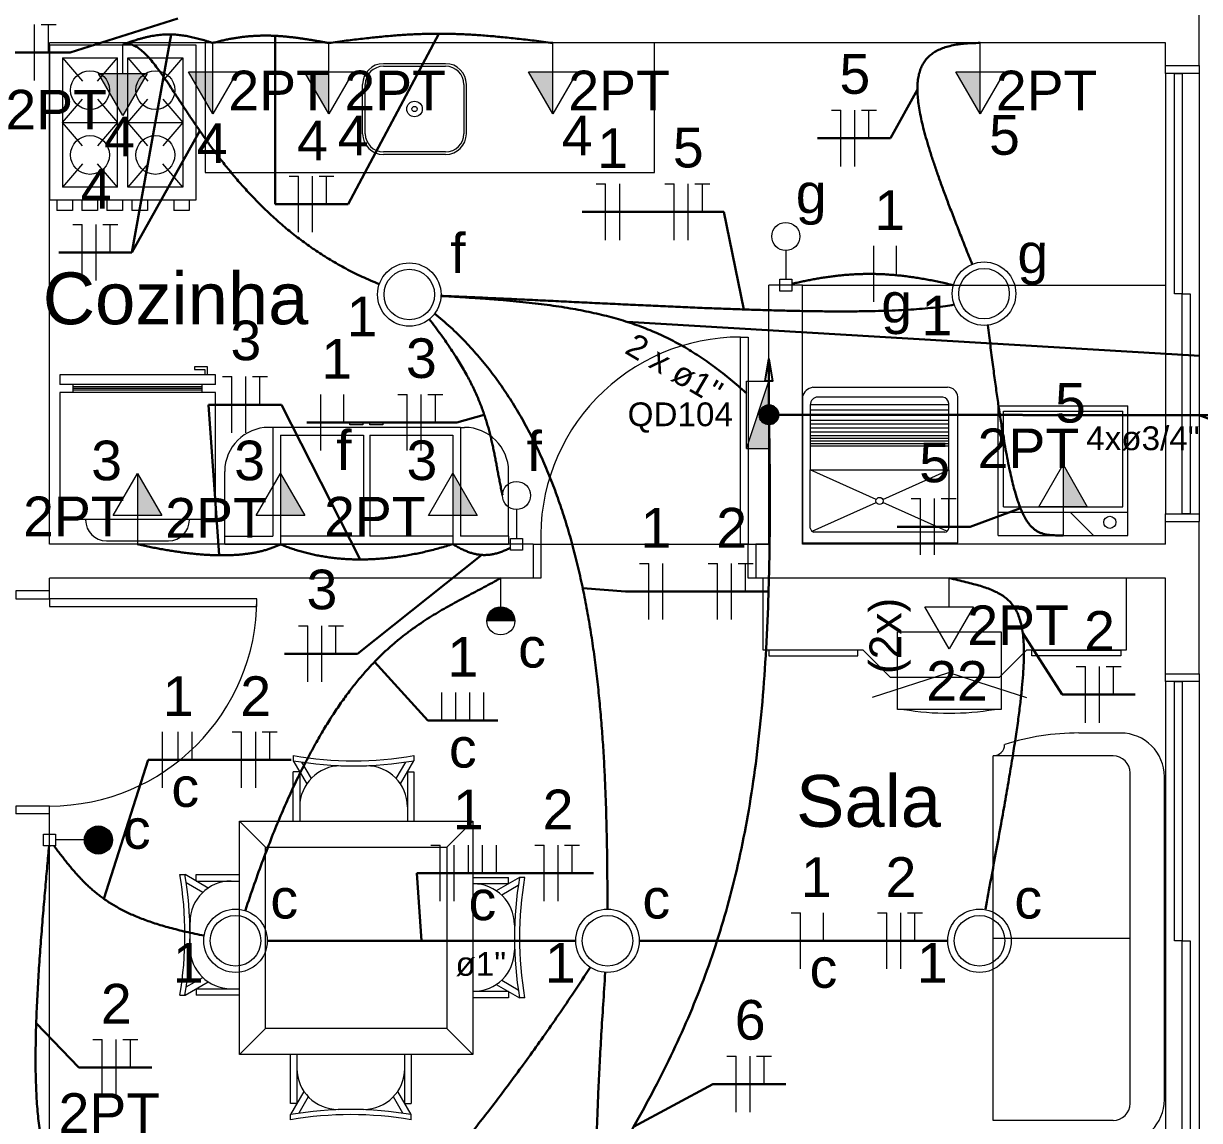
# Model space of a CAD drawing. Header units: inches. Extents: x -3 to 923, y -103 to 154.
# Drawn here: x 35.16 to 40.4, y 41.75 to 46.63 of the extents above; entities that cross this region are included whole.
import ezdxf

# ---------------------------------------------------------------- set-up
doc = ezdxf.new("R2010")
doc.units = ezdxf.units.IN
doc.header["$LTSCALE"] = 10
doc.header["$MEASUREMENT"] = 0
doc.linetypes.add('Dashed', pattern=[0.75, 0.5, -0.25])
for name, color, linetype, lineweight in [('BASE', 8, 'Continuous', 5), ('EL-Condutos', 4, 'Continuous', 30), ('EL-Fios', 9, 'Continuous', 20), ('EL-Pontos', 9, 'Continuous', 20), ('EL-Textos condutos', 7, 'Continuous', 20), ('EL-Textos fios', 2, 'Continuous', 30), ('EL-Textos pontos', 2, 'Continuous', 30), ('MOVEIS', 9, 'Continuous', 20), ('P-SIMBOL', 5, 'Continuous', 20), ('TEXTO', 2, 'Continuous', 20)]:
    doc.layers.add(name, color=color, linetype=linetype, lineweight=lineweight)
doc.styles.add('Arial', font='arial.ttf')
doc.dimstyles.get("Standard").update_dxf_attribs({"dimtxt": 0.18, "dimasz": 0.18, "dimexe": 0.18, "dimexo": 0.0625, "dimgap": 0.09, "dimtad": 0, "dimtih": 1, "dimtoh": 1, "dimdec": 4, "dimzin": 0, "dimdsep": 46, "dimtxsty": 'Standard', "dimcen": 0.09, "dimadec": 0, "dimazin": 0, "dimtfac": 1, "dimtdec": 4, "dimtofl": 0, "dimtmove": 0, "dimatfit": 3, "dimfxl": 0, "dimtolj": 1, "dimtzin": 0, "dimarcsym": 0})

msp = doc.modelspace()

# ---------------------------------------------------------------- hatches: boundary and pattern name
at = {"layer": 'P-SIMBOL', "linetype": 'Continuous'}
for points in [[(35.4968, 46.4098), (35.605, 46.2223), (35.7133, 46.4098)], [(36.0059, 46.4178), (36.0059, 46.2303), (35.8976, 46.4178)], [(36.5223, 46.4178), (36.5223, 46.2303), (36.414, 46.4178)], [(37.519, 46.4178), (37.519, 46.2303), (37.4107, 46.4178)], [(39.4217, 46.4178), (39.4217, 46.2303), (39.3134, 46.4178)], [(38.3814, 44.7396), (38.4813, 44.7396), (38.4813, 45.0405)], [(39.7903, 44.4808), (39.7903, 44.6683), (39.8985, 44.4808)], [(35.6708, 44.4413), (35.6708, 44.6288), (35.779, 44.4413)], [(36.3073, 44.4413), (36.3073, 44.6288), (36.4155, 44.4413)], [(37.0743, 44.4423), (37.0743, 44.6298), (37.1825, 44.4423)], [(37.2252, 43.9723), (37.2877, 43.9723), (37.2877, 44.0348), (37.278, 44.0343), (37.2611, 44.0288), (37.2506, 44.0228), (37.2426, 44.0158), (37.2346, 44.0053), (37.2284, 43.9923), (37.2256, 43.9793), (37.2257, 43.9723)], [(37.3502, 43.9723), (37.2877, 43.9723), (37.2877, 44.0348), (37.2974, 44.0343), (37.3143, 44.0288), (37.3248, 44.0228), (37.3328, 44.0158), (37.3408, 44.0053), (37.347, 43.9923), (37.3498, 43.9793), (37.3497, 43.9723)], [(35.4968, 43.0592), (35.4968, 42.9967), (35.4343, 42.9967), (35.4348, 43.0064), (35.4403, 43.0234), (35.4463, 43.0339), (35.4533, 43.0419), (35.4638, 43.0499), (35.4768, 43.056), (35.4898, 43.0589), (35.4968, 43.0587)], [(35.4968, 43.0592), (35.4968, 42.9967), (35.5593, 42.9967), (35.5588, 43.0064), (35.5533, 43.0234), (35.5473, 43.0339), (35.5403, 43.0419), (35.5298, 43.0499), (35.5168, 43.056), (35.5038, 43.0589), (35.4968, 43.0587)], [(35.4968, 42.9342), (35.4968, 42.9967), (35.4343, 42.9967), (35.4348, 42.9871), (35.4403, 42.9701), (35.4463, 42.9596), (35.4533, 42.9516), (35.4638, 42.9436), (35.4768, 42.9375), (35.4898, 42.9346), (35.4968, 42.9348)], [(35.4968, 42.9342), (35.4968, 42.9967), (35.5593, 42.9967), (35.5588, 42.9871), (35.5533, 42.9701), (35.5473, 42.9596), (35.5403, 42.9516), (35.5298, 42.9436), (35.5168, 42.9375), (35.5038, 42.9346), (35.4968, 42.9348)]]:
    msp.add_hatch(color=256, dxfattribs=at).paths.add_polyline_path(points)

# ---------------------------------------------------------------- linework, layer by layer
at = {"layer": 'BASE'}
for p, q in [((40.3963, 46.4448), (40.3963, 46.7968)), ((35.2793, 44.3133), (35.2793, 46.5458)), ((40.2463, 46.5458), (35.2793, 46.5458)), ((40.2463, 46.4448), (40.2463, 46.5458)), ((40.2463, 46.4448), (40.3963, 46.4448)), ((38.4813, 44.3133), (38.4813, 45.4668)), ((38.6313, 45.4668), (38.4813, 45.4668)), ((38.6313, 44.3133), (38.6313, 45.4668)), ((38.6313, 45.4668), (40.2463, 45.4668)), ((40.2463, 44.3133), (40.2463, 44.4143)), ((40.2463, 44.4143), (40.3963, 44.4143)), ((40.3963, 43.7363), (40.3963, 44.4143)), ((37.4313, 44.3133), (35.2793, 44.3133)), ((37.4313, 44.3133), (37.4313, 44.1633)), ((37.4658, 44.3133), (38.4813, 44.3133)), ((38.4813, 44.3133), (38.4233, 44.3133)), ((38.4233, 44.3133), (38.4233, 44.1633)), ((40.2463, 44.3133), (38.6313, 44.3133)), ((35.2793, 44.1058), (35.2793, 44.1633)), ((37.4313, 44.1633), (35.2793, 44.1633)), ((40.2463, 44.1633), (38.4233, 44.1633)), ((40.2463, 43.7363), (40.2463, 44.1633)), ((35.2793, 44.1058), (35.1293, 44.1058)), ((40.2463, 43.7363), (40.3963, 43.7363)), ((35.2793, 43.1133), (35.1293, 43.1133)), ((35.2793, 39.9748), (35.2793, 43.1133))]:
    msp.add_line(p, q, dxfattribs=at)
at = {"layer": 'BASE', "linetype": 'Continuous'}
for p, q in [((40.2463, 46.4103), (40.2463, 44.4488)), ((40.3963, 46.4103), (40.3963, 44.4488)), ((37.4313, 44.3133), (37.4658, 44.3133)), ((40.2463, 43.7018), (40.2463, 41.3943)), ((40.3963, 43.7018), (40.3963, 41.3943))]:
    msp.add_line(p, q, dxfattribs=at)
for points in [[(40.3963, 46.4448), (40.3963, 46.4103), (40.2463, 46.4103), (40.2463, 46.4448)], [(40.2463, 44.4143), (40.2463, 44.4488), (40.3963, 44.4488), (40.3963, 44.4143)], [(37.4313, 44.3133), (37.4658, 44.3133), (37.4658, 44.1633), (37.4313, 44.1633)], [(38.4233, 44.1633), (38.3888, 44.1633), (38.3888, 44.3133), (38.4233, 44.3133)], [(35.1293, 44.1058), (35.1293, 44.0708), (35.2793, 44.0708), (35.2793, 44.1058)], [(40.3963, 43.7363), (40.3963, 43.7018), (40.2463, 43.7018), (40.2463, 43.7363)], [(35.2793, 43.1133), (35.2793, 43.1478), (35.1293, 43.1478), (35.1293, 43.1133)]]:
    msp.add_lwpolyline(points, dxfattribs=at)
for points in [[(40.3213, 46.4103), (40.3213, 45.4293), (40.2868, 45.4293), (40.2868, 46.4103), (40.3213, 46.4103), (40.3213, 46.4103)], [(40.3563, 45.4293), (40.3563, 44.4488), (40.3213, 44.4488), (40.3213, 45.4293), (40.3563, 45.4293), (40.3563, 45.4293)], [(38.3888, 44.3133), (38.3543, 44.3133), (38.3543, 45.2363), (38.3888, 45.2363), (38.3888, 44.3133), (38.3888, 44.3133)], [(35.2793, 44.0708), (35.2793, 44.0363), (36.2023, 44.0363), (36.2023, 44.0708), (35.2793, 44.0708), (35.2793, 44.0708)], [(40.3213, 43.7018), (40.3213, 42.5478), (40.2868, 42.5478), (40.2868, 43.7018), (40.3213, 43.7018), (40.3213, 43.7018)], [(40.3563, 42.5478), (40.3563, 41.3943), (40.3213, 41.3943), (40.3213, 42.5478), (40.3563, 42.5478), (40.3563, 42.5478)]]:
    msp.add_lwpolyline(points, close=True, dxfattribs=at)
for centre, radius, start, end in [((38.3543, 44.3473), 0.889, 90, 182.192), ((35.2793, 44.0708), 0.923, 270, 0)]:
    msp.add_arc(centre, radius, start, end, dxfattribs=at)
at = {"layer": 'EL-Condutos'}
msp.add_line((38.4813, 44.89), (38.4813, 45.14), dxfattribs=at)
at = {"layer": 'EL-Condutos', "const_width": 0.0417}
msp.add_lwpolyline([(38.5021, 44.89, 1), (38.4604, 44.89, 1)], format="xyb", close=True, dxfattribs=at)
at = {"layer": 'EL-Condutos'}
msp.add_circle((38.4813, 44.89), 0.0417, dxfattribs=at)
at = {"layer": 'EL-Condutos', "linetype": 'Continuous'}
for points in [[(36.5223, 46.5458), (36.562, 46.5511), (36.6002, 46.5561), (36.6371, 46.5607), (36.6726, 46.5649), (36.7071, 46.5687), (36.7404, 46.5722), (36.7729, 46.5754), (36.8045, 46.5781), (36.8354, 46.5805), (36.8657, 46.5825), (36.8955, 46.5842), (36.925, 46.5854), (36.9542, 46.5864), (36.9832, 46.5869), (37.0122, 46.5871), (37.0413, 46.5869), (37.0705, 46.5864), (37.1001, 46.5854), (37.1301, 46.5842), (37.1606, 46.5825), (37.1917, 46.5805), (37.2236, 46.5781), (37.2563, 46.5754), (37.29, 46.5722), (37.3248, 46.5687), (37.3608, 46.5649), (37.3981, 46.5607), (37.4368, 46.5561), (37.4771, 46.5511), (37.519, 46.5458)], [(35.605, 46.5378), (35.6221, 46.5444), (35.6387, 46.5505), (35.6549, 46.556), (35.6705, 46.561), (35.6858, 46.5654), (35.7007, 46.5693), (35.7151, 46.5728), (35.7293, 46.5757), (35.7431, 46.5781), (35.7567, 46.5801), (35.7699, 46.5817), (35.783, 46.5828), (35.7958, 46.5835), (35.8084, 46.5838), (35.8208, 46.5837), (35.8332, 46.5833), (35.8454, 46.5825), (35.8575, 46.5813), (35.8696, 46.5798), (35.8816, 46.578), (35.8937, 46.5759), (35.9057, 46.5735), (35.9178, 46.5708), (35.93, 46.5679), (35.9422, 46.5648), (35.9546, 46.5614), (35.9671, 46.5578), (35.9798, 46.554), (35.9927, 46.55), (36.0059, 46.5458)], [(36.7462, 45.4723), (36.6703, 45.5051), (36.5984, 45.541), (36.5302, 45.5796), (36.4657, 45.6206), (36.4046, 45.6637), (36.3469, 45.7086), (36.2924, 45.755), (36.2409, 45.8027), (36.1924, 45.8512), (36.1467, 45.9003), (36.1036, 45.9498), (36.0631, 45.9992), (36.0249, 46.0482), (35.989, 46.0967), (35.9552, 46.1442), (35.9233, 46.1905), (35.8932, 46.2352), (35.8649, 46.2781), (35.8381, 46.3189), (35.8126, 46.3572), (35.7885, 46.3927), (35.7654, 46.4251), (35.7434, 46.4542), (35.7222, 46.4796), (35.7017, 46.5011), (35.6818, 46.5182), (35.6623, 46.5308), (35.6431, 46.5384), (35.6241, 46.5409), (35.605, 46.5378)], [(36.0059, 46.5458), (36.0265, 46.5513), (36.0468, 46.5563), (36.0667, 46.5607), (36.0863, 46.5645), (36.1056, 46.5679), (36.1245, 46.5707), (36.1432, 46.5731), (36.1615, 46.575), (36.1796, 46.5765), (36.1975, 46.5776), (36.2151, 46.5783), (36.2325, 46.5786), (36.2497, 46.5786), (36.2666, 46.5783), (36.2834, 46.5776), (36.3, 46.5767), (36.3165, 46.5755), (36.3328, 46.5741), (36.349, 46.5724), (36.365, 46.5706), (36.381, 46.5686), (36.3969, 46.5664), (36.4127, 46.5641), (36.4284, 46.5616), (36.4441, 46.5591), (36.4597, 46.5565), (36.4754, 46.5538), (36.491, 46.5512), (36.5066, 46.5485), (36.5223, 46.5458)], [(39.3861, 45.5601), (39.3571, 45.6328), (39.3296, 45.7023), (39.3038, 45.7685), (39.2797, 45.8315), (39.2574, 45.8914), (39.2369, 45.9483), (39.2182, 46.0021), (39.2015, 46.053), (39.1867, 46.1011), (39.174, 46.1463), (39.1633, 46.1887), (39.1547, 46.2284), (39.1484, 46.2655), (39.1442, 46.3), (39.1423, 46.3319), (39.1428, 46.3614), (39.1456, 46.3884), (39.1508, 46.4131), (39.1586, 46.4354), (39.1688, 46.4556), (39.1816, 46.4735), (39.1971, 46.4893), (39.2152, 46.503), (39.2361, 46.5147), (39.2598, 46.5244), (39.2863, 46.5323), (39.3157, 46.5383), (39.348, 46.5425), (39.3833, 46.545), (39.4217, 46.5458)], [(39.3023, 45.467), (39.2733, 45.474), (39.245, 45.4803), (39.2172, 45.4862), (39.1901, 45.4915), (39.1634, 45.4962), (39.1373, 45.5005), (39.1116, 45.5043), (39.0864, 45.5075), (39.0616, 45.5103), (39.0372, 45.5126), (39.0131, 45.5145), (38.9894, 45.5159), (38.9659, 45.5168), (38.9428, 45.5173), (38.9198, 45.5174), (38.8971, 45.517), (38.8745, 45.5163), (38.8521, 45.5151), (38.8297, 45.5136), (38.8075, 45.5116), (38.7853, 45.5093), (38.7632, 45.5066), (38.741, 45.5036), (38.7188, 45.5002), (38.6965, 45.4965), (38.6741, 45.4924), (38.6516, 45.4881), (38.629, 45.4834), (38.6061, 45.4784), (38.583, 45.4732)], [(37.0201, 45.4199), (37.1133, 45.4159), (37.2068, 45.4117), (37.3003, 45.4074), (37.3937, 45.403), (37.4869, 45.3985), (37.5796, 45.394), (37.6719, 45.3895), (37.7634, 45.3851), (37.8542, 45.3808), (37.9439, 45.3766), (38.0325, 45.3726), (38.1199, 45.3688), (38.2058, 45.3652), (38.2901, 45.362), (38.3728, 45.359), (38.4535, 45.3565), (38.5323, 45.3543), (38.6089, 45.3526), (38.6832, 45.3513), (38.755, 45.3506), (38.8242, 45.3505), (38.8907, 45.3509), (38.9543, 45.352), (39.0148, 45.3537), (39.0722, 45.3562), (39.1262, 45.3594), (39.1767, 45.3634), (39.2236, 45.3683), (39.2667, 45.374), (39.3059, 45.3806)], [(37.0216, 45.419), (37.0908, 45.4152), (37.1573, 45.4111), (37.2214, 45.4067), (37.2831, 45.4018), (37.3425, 45.3966), (37.3997, 45.3908), (37.4548, 45.3845), (37.5079, 45.3776), (37.5591, 45.3701), (37.6086, 45.3619), (37.6563, 45.353), (37.7025, 45.3433), (37.7473, 45.3329), (37.7906, 45.3215), (37.8327, 45.3093), (37.8736, 45.2961), (37.9135, 45.2819), (37.9523, 45.2666), (37.9904, 45.2503), (38.0276, 45.2329), (38.0642, 45.2142), (38.1003, 45.1944), (38.1359, 45.1732), (38.1711, 45.1508), (38.2061, 45.1269), (38.241, 45.1017), (38.2758, 45.075), (38.3107, 45.0468), (38.3457, 45.0171), (38.381, 44.9858)], [(36.993, 45.3418), (37.0638, 45.2801), (37.13, 45.2148), (37.192, 45.1462), (37.2498, 45.0744), (37.3035, 44.9995), (37.3533, 44.9218), (37.3994, 44.8415), (37.4419, 44.7586), (37.481, 44.6736), (37.5167, 44.5864), (37.5493, 44.4973), (37.5789, 44.4065), (37.6056, 44.3141), (37.6296, 44.2205), (37.651, 44.1256), (37.67, 44.0298), (37.6867, 43.9332), (37.7013, 43.8359), (37.7139, 43.7383), (37.7246, 43.6404), (37.7336, 43.5425), (37.7411, 43.4447), (37.7472, 43.3472), (37.752, 43.2503), (37.7557, 43.154), (37.7585, 43.0587), (37.7604, 42.9644), (37.7616, 42.8713), (37.7623, 42.7797), (37.7627, 42.6897)], [(36.9697, 45.3156), (36.9968, 45.2801), (37.0219, 45.2459), (37.0453, 45.2129), (37.067, 45.1809), (37.0871, 45.15), (37.1056, 45.12), (37.1227, 45.091), (37.1384, 45.0628), (37.1528, 45.0354), (37.166, 45.0087), (37.1781, 44.9827), (37.1891, 44.9573), (37.1991, 44.9324), (37.2082, 44.9081), (37.2165, 44.8841), (37.224, 44.8605), (37.2309, 44.8372), (37.2372, 44.8141), (37.243, 44.7912), (37.2483, 44.7684), (37.2533, 44.7457), (37.258, 44.7229), (37.2625, 44.7), (37.2669, 44.6771), (37.2713, 44.6539), (37.2757, 44.6304), (37.2802, 44.6067), (37.2849, 44.5825), (37.2899, 44.5579), (37.2953, 44.5328)], [(39.4556, 45.289), (39.4669, 45.1985), (39.4778, 45.114), (39.4883, 45.0353), (39.4985, 44.9622), (39.5085, 44.8946), (39.5183, 44.8321), (39.5278, 44.7747), (39.5372, 44.722), (39.5466, 44.6739), (39.5558, 44.6302), (39.5651, 44.5906), (39.5744, 44.555), (39.5837, 44.5231), (39.5931, 44.4948), (39.6027, 44.4698), (39.6124, 44.4479), (39.6224, 44.429), (39.6326, 44.4127), (39.6432, 44.3989), (39.654, 44.3875), (39.6653, 44.3781), (39.677, 44.3705), (39.6891, 44.3647), (39.7017, 44.3603), (39.7149, 44.3571), (39.7286, 44.355), (39.743, 44.3537), (39.7581, 44.3531), (39.7738, 44.3528), (39.7903, 44.3528)], [(35.2793, 37.8469), (35.5327, 38.2427), (35.7735, 38.6113), (36.0019, 38.9547), (36.2183, 39.2743), (36.4229, 39.572), (36.616, 39.8495), (36.7978, 40.1085), (36.9686, 40.3507), (37.1287, 40.5777), (37.2783, 40.7914), (37.4177, 40.9934), (37.5471, 41.1854), (37.6669, 41.3692), (37.7773, 41.5465), (37.8785, 41.7189), (37.9709, 41.8882), (38.0547, 42.0561), (38.1301, 42.2243), (38.1974, 42.3946), (38.257, 42.5685), (38.309, 42.748), (38.3537, 42.9345), (38.3914, 43.13), (38.4223, 43.336), (38.4468, 43.5543), (38.4651, 43.7866), (38.4774, 44.0346), (38.484, 44.3), (38.4852, 44.5846), (38.4813, 44.89)], [(35.6708, 44.3133), (35.6974, 44.3075), (35.7237, 44.3021), (35.7497, 44.297), (35.7753, 44.2922), (35.8007, 44.2878), (35.8257, 44.2837), (35.8504, 44.28), (35.8747, 44.2767), (35.8986, 44.2737), (35.9222, 44.2712), (35.9455, 44.269), (35.9683, 44.2672), (35.9908, 44.2659), (36.0129, 44.265), (36.0346, 44.2644), (36.0558, 44.2644), (36.0767, 44.2647), (36.0972, 44.2656), (36.1172, 44.2668), (36.1368, 44.2686), (36.1559, 44.2708), (36.1746, 44.2735), (36.1929, 44.2767), (36.2106, 44.2803), (36.228, 44.2845), (36.2448, 44.2892), (36.2612, 44.2944), (36.277, 44.3002), (36.2924, 44.3065), (36.3073, 44.3133)], [(37.0743, 44.3143), (37.0455, 44.3054), (37.0168, 44.2971), (36.9883, 44.2894), (36.96, 44.2824), (36.9319, 44.2759), (36.9039, 44.2702), (36.8761, 44.265), (36.8486, 44.2605), (36.8212, 44.2565), (36.7941, 44.2532), (36.7671, 44.2505), (36.7404, 44.2485), (36.714, 44.247), (36.6877, 44.2461), (36.6618, 44.2459), (36.6361, 44.2462), (36.6106, 44.2472), (36.5854, 44.2487), (36.5605, 44.2509), (36.5359, 44.2536), (36.5116, 44.257), (36.4876, 44.2609), (36.4639, 44.2654), (36.4405, 44.2705), (36.4175, 44.2762), (36.3947, 44.2825), (36.3723, 44.2893), (36.3503, 44.2967), (36.3286, 44.3047), (36.3073, 44.3133)], [(37.3315, 44.2986), (37.3221, 44.2938), (37.3128, 44.2894), (37.3037, 44.2854), (37.2947, 44.2818), (37.2859, 44.2785), (37.2771, 44.2756), (37.2685, 44.2731), (37.26, 44.271), (37.2515, 44.2692), (37.2432, 44.2678), (37.2348, 44.2667), (37.2266, 44.266), (37.2184, 44.2657), (37.2102, 44.2657), (37.202, 44.2661), (37.1938, 44.2669), (37.1857, 44.268), (37.1775, 44.2694), (37.1693, 44.2713), (37.1611, 44.2734), (37.1528, 44.276), (37.1444, 44.2788), (37.136, 44.2821), (37.1275, 44.2856), (37.1189, 44.2895), (37.1102, 44.2938), (37.1015, 44.2984), (37.0925, 44.3034), (37.0835, 44.3087), (37.0743, 44.3143)], [(36.1511, 42.6846), (36.1906, 42.8001), (36.2299, 42.9085), (36.2691, 43.01), (36.308, 43.1048), (36.3468, 43.1933), (36.3854, 43.2758), (36.4238, 43.3524), (36.4622, 43.4236), (36.5003, 43.4895), (36.5384, 43.5505), (36.5763, 43.6068), (36.6142, 43.6588), (36.6519, 43.7066), (36.6895, 43.7507), (36.7271, 43.7911), (36.7646, 43.8283), (36.8021, 43.8626), (36.8395, 43.8941), (36.8768, 43.9232), (36.9141, 43.9502), (36.9514, 43.9752), (36.9887, 43.9987), (37.026, 44.0209), (37.0633, 44.0421), (37.1006, 44.0625), (37.1379, 44.0825), (37.1753, 44.1023), (37.2127, 44.1222), (37.2502, 44.1424), (37.2877, 44.1633)], [(39.4446, 42.688), (39.4699, 42.8239), (39.4932, 42.9505), (39.5146, 43.0684), (39.5339, 43.1777), (39.5513, 43.2788), (39.5667, 43.3721), (39.58, 43.458), (39.5913, 43.5367), (39.6004, 43.6086), (39.6076, 43.674), (39.6126, 43.7334), (39.6154, 43.7871), (39.6162, 43.8353), (39.6147, 43.8784), (39.6111, 43.9169), (39.6053, 43.951), (39.5973, 43.9811), (39.5871, 44.0075), (39.5746, 44.0305), (39.5599, 44.0506), (39.5429, 44.068), (39.5235, 44.0832), (39.5019, 44.0964), (39.4779, 44.108), (39.4516, 44.1183), (39.4229, 44.1278), (39.3918, 44.1366), (39.3583, 44.1453), (39.3224, 44.154), (39.284, 44.1633)], [(35.277, 42.97), (35.2732, 42.9269), (35.2691, 42.8816), (35.2649, 42.8345), (35.2606, 42.7857), (35.2562, 42.7353), (35.2518, 42.6836), (35.2474, 42.6308), (35.2432, 42.5771), (35.239, 42.5226), (35.2351, 42.4676), (35.2314, 42.4121), (35.228, 42.3565), (35.225, 42.301), (35.2224, 42.2456), (35.2203, 42.1906), (35.2186, 42.1362), (35.2176, 42.0826), (35.2171, 42.03), (35.2173, 41.9786), (35.2183, 41.9285), (35.22, 41.8799), (35.2226, 41.8331), (35.226, 41.7882), (35.2304, 41.7454), (35.2358, 41.705), (35.2422, 41.667), (35.2497, 41.6317), (35.2583, 41.5994), (35.2682, 41.5701), (35.2793, 41.544)], [(35.9681, 42.5709), (35.9265, 42.5792), (35.8871, 42.5877), (35.8496, 42.5966), (35.8141, 42.6059), (35.7804, 42.6155), (35.7485, 42.6254), (35.7183, 42.6357), (35.6897, 42.6463), (35.6626, 42.6572), (35.6369, 42.6685), (35.6126, 42.6802), (35.5896, 42.6922), (35.5677, 42.7046), (35.547, 42.7173), (35.5273, 42.7304), (35.5086, 42.7438), (35.4907, 42.7576), (35.4736, 42.7717), (35.4572, 42.7863), (35.4414, 42.8011), (35.4261, 42.8164), (35.4113, 42.832), (35.3968, 42.848), (35.3827, 42.8644), (35.3688, 42.8811), (35.3549, 42.8982), (35.3412, 42.9157), (35.3273, 42.9336), (35.3134, 42.9518), (35.2992, 42.9704)], [(36.2476, 42.548), (36.3103, 42.548), (36.3696, 42.548), (36.4256, 42.548), (36.4787, 42.548), (36.5289, 42.548), (36.5767, 42.548), (36.6222, 42.548), (36.6656, 42.548), (36.7074, 42.548), (36.7476, 42.548), (36.7866, 42.548), (36.8245, 42.548), (36.8618, 42.548), (36.8985, 42.548), (36.9349, 42.548), (36.9714, 42.548), (37.0081, 42.548), (37.0453, 42.548), (37.0833, 42.548), (37.1223, 42.548), (37.1625, 42.548), (37.2042, 42.548), (37.2477, 42.548), (37.2932, 42.548), (37.341, 42.548), (37.3912, 42.548), (37.4442, 42.548), (37.5003, 42.548), (37.5596, 42.548), (37.6224, 42.548)], [(37.9032, 42.548), (37.966, 42.548), (38.0253, 42.548), (38.0813, 42.548), (38.1343, 42.548), (38.1846, 42.548), (38.2323, 42.548), (38.2778, 42.548), (38.3213, 42.548), (38.3631, 42.548), (38.4033, 42.548), (38.4423, 42.548), (38.4802, 42.548), (38.5174, 42.548), (38.5542, 42.548), (38.5906, 42.548), (38.6271, 42.548), (38.6638, 42.548), (38.701, 42.548), (38.739, 42.548), (38.778, 42.548), (38.8182, 42.548), (38.8599, 42.548), (38.9034, 42.548), (38.9489, 42.548), (38.9966, 42.548), (39.0469, 42.548), (39.0999, 42.548), (39.1559, 42.548), (39.2152, 42.548), (39.278, 42.548)], [(37.686, 42.4288), (37.6143, 42.3205), (37.5447, 42.2178), (37.4771, 42.1205), (37.4114, 42.0285), (37.3478, 41.9414), (37.2862, 41.8591), (37.2266, 41.7814), (37.169, 41.7079), (37.1134, 41.6386), (37.0598, 41.5731), (37.0083, 41.5113), (36.9588, 41.4529), (36.9113, 41.3977), (36.8658, 41.3454), (36.8223, 41.296), (36.7809, 41.2491), (36.7416, 41.2045), (36.7042, 41.162), (36.6689, 41.1213), (36.6357, 41.0823), (36.6045, 41.0448), (36.5753, 41.0084), (36.5482, 40.973), (36.5232, 40.9384), (36.5002, 40.9043), (36.4792, 40.8705), (36.4603, 40.8368), (36.4435, 40.803), (36.4288, 40.7688), (36.4161, 40.7341)], [(37.7528, 42.4069), (37.7434, 42.2639), (37.7352, 42.1301), (37.7282, 42.0053), (37.7225, 41.8892), (37.718, 41.7814), (37.7147, 41.6817), (37.7126, 41.5897), (37.7116, 41.5052), (37.7119, 41.4278), (37.7132, 41.3573), (37.7157, 41.2934), (37.7193, 41.2358), (37.724, 41.1841), (37.7298, 41.1381), (37.7367, 41.0975), (37.7446, 41.062), (37.7535, 41.0313), (37.7634, 41.005), (37.7744, 40.983), (37.7863, 40.9649), (37.7992, 40.9503), (37.8131, 40.9391), (37.8279, 40.9309), (37.8436, 40.9254), (37.8603, 40.9223), (37.8778, 40.9214), (37.8962, 40.9222), (37.9155, 40.9246), (37.9356, 40.9282), (37.9565, 40.9328)]]:
    msp.add_spline(points, degree=3, dxfattribs=at)
at = {"layer": 'EL-Condutos', "linetype": 'Dashed'}
msp.add_spline([(38.4813, 44.89), (38.599, 44.89), (38.7095, 44.8899), (38.8131, 44.8898), (38.9105, 44.8897), (39.002, 44.8896), (39.0882, 44.8896), (39.1697, 44.8895), (39.2468, 44.8895), (39.3201, 44.8894), (39.3902, 44.8893), (39.4574, 44.8893), (39.5224, 44.8892), (39.5856, 44.8892), (39.6475, 44.8891), (39.7086, 44.8891), (39.7694, 44.8891), (39.8304, 44.889), (39.8921, 44.889), (39.9551, 44.8889), (40.0198, 44.8889), (40.0867, 44.8888), (40.1563, 44.8888), (40.2291, 44.8887), (40.3057, 44.8886), (40.3865, 44.8886), (40.472, 44.8885), (40.5628, 44.8884), (40.6593, 44.8884), (40.762, 44.8883), (40.8714, 44.8882)], degree=3, dxfattribs=at)
at = {"layer": 'EL-Fios', "color": 5}
for p, q in [((35.2124, 46.3781), (35.2124, 46.6281)), ((35.2416, 46.6281), (35.3082, 46.6281)), ((35.2749, 46.5031), (35.2749, 46.6281)), ((38.7596, 46.2462), (38.8012, 46.2462)), ((38.8012, 45.9962), (38.8012, 46.2462)), ((38.8637, 45.9962), (38.8637, 46.2462)), ((38.8929, 46.2462), (38.9596, 46.2462)), ((38.9262, 46.1212), (38.9262, 46.2462)), ((36.3454, 45.953), (36.387, 45.953)), ((36.3454, 45.953), (36.387, 45.953)), ((36.387, 45.703), (36.387, 45.953)), ((36.387, 45.703), (36.387, 45.953)), ((36.4495, 45.703), (36.4495, 45.953)), ((36.4495, 45.703), (36.4495, 45.953)), ((36.4787, 45.953), (36.5454, 45.953)), ((36.4787, 45.953), (36.5454, 45.953)), ((36.512, 45.828), (36.512, 45.953)), ((36.512, 45.828), (36.512, 45.953)), ((37.7128, 45.9184), (37.7545, 45.9184)), ((37.7545, 45.6684), (37.7545, 45.9184)), ((37.817, 45.6684), (37.817, 45.9184)), ((38.0183, 45.9184), (38.06, 45.9184)), ((38.06, 45.6684), (38.06, 45.9184)), ((38.1225, 45.6684), (38.1225, 45.9184)), ((38.1517, 45.9184), (38.2183, 45.9184)), ((38.185, 45.7934), (38.185, 45.9184)), ((35.3832, 45.7382), (35.4248, 45.7382)), ((35.3832, 45.7382), (35.4248, 45.7382)), ((35.4248, 45.4882), (35.4248, 45.7382)), ((35.4248, 45.4882), (35.4248, 45.7382)), ((35.4873, 45.4882), (35.4873, 45.7382)), ((35.4873, 45.4882), (35.4873, 45.7382)), ((35.5165, 45.7382), (35.5832, 45.7382)), ((35.5165, 45.7382), (35.5832, 45.7382)), ((35.5498, 45.6132), (35.5498, 45.7382)), ((35.5498, 45.6132), (35.5498, 45.7382)), ((38.9479, 45.3924), (38.9479, 45.6424)), ((39.0498, 45.5174), (39.0498, 45.6424)), ((36.0493, 45.0599), (36.091, 45.0599)), ((36.0493, 45.0599), (36.091, 45.0599)), ((36.091, 44.8099), (36.091, 45.0599)), ((36.091, 44.8099), (36.091, 45.0599)), ((36.1535, 44.8099), (36.1535, 45.0599)), ((36.1535, 44.8099), (36.1535, 45.0599)), ((36.1827, 45.0599), (36.2493, 45.0599)), ((36.1827, 45.0599), (36.2493, 45.0599)), ((36.216, 44.9349), (36.216, 45.0599)), ((36.216, 44.9349), (36.216, 45.0599)), ((36.4873, 44.7307), (36.4873, 44.9807)), ((36.5891, 44.8557), (36.5891, 44.9807)), ((36.8299, 44.9807), (36.8715, 44.9807)), ((36.8715, 44.7307), (36.8715, 44.9807)), ((36.934, 44.7307), (36.934, 44.9807)), ((36.9632, 44.9807), (37.0299, 44.9807)), ((36.9965, 44.8557), (36.9965, 44.9807)), ((39.1148, 44.5167), (39.1564, 44.5167)), ((39.1564, 44.2667), (39.1564, 44.5167)), ((39.2189, 44.2667), (39.2189, 44.5167)), ((39.2481, 44.5167), (39.3148, 44.5167)), ((39.2814, 44.3917), (39.2814, 44.5167)), ((37.9054, 44.2284), (37.9471, 44.2284)), ((37.9471, 43.9784), (37.9471, 44.2284)), ((38.0096, 43.9784), (38.0096, 44.2284)), ((38.211, 44.2284), (38.2527, 44.2284)), ((38.2527, 43.9784), (38.2527, 44.2284)), ((38.3152, 43.9784), (38.3152, 44.2284)), ((38.3443, 44.2284), (38.411, 44.2284)), ((38.3777, 44.1034), (38.3777, 44.2284)), ((36.3874, 43.9508), (36.4291, 43.9508)), ((36.4291, 43.7008), (36.4291, 43.9508)), ((36.4916, 43.7008), (36.4916, 43.9508)), ((36.5208, 43.9508), (36.5874, 43.9508)), ((36.5541, 43.8258), (36.5541, 43.9508)), ((39.8487, 43.7691), (39.8904, 43.7691)), ((39.8904, 43.5191), (39.8904, 43.7691)), ((39.9529, 43.5191), (39.9529, 43.7691)), ((39.982, 43.7691), (40.0487, 43.7691)), ((40.0154, 43.6441), (40.0154, 43.7691)), ((37.0249, 43.5283), (37.0249, 43.6533)), ((37.0874, 43.5283), (37.0874, 43.6533)), ((37.1499, 43.5283), (37.1499, 43.6533)), ((37.2124, 43.5283), (37.2124, 43.6533)), ((35.7814, 43.2285), (35.7814, 43.4785)), ((35.852, 43.3535), (35.852, 43.4785)), ((35.9145, 43.3535), (35.9145, 43.4785)), ((36.0927, 43.4785), (36.1344, 43.4785)), ((36.1344, 43.2285), (36.1344, 43.4785)), ((36.1969, 43.2285), (36.1969, 43.4785)), ((36.2261, 43.4785), (36.2927, 43.4785)), ((36.2594, 43.3535), (36.2594, 43.4785)), ((36.9768, 42.9738), (37.0185, 42.9738)), ((37.0185, 42.7238), (37.0185, 42.9738)), ((37.081, 42.7238), (37.081, 42.9738)), ((37.1435, 42.8488), (37.1435, 42.9738)), ((37.206, 42.8488), (37.206, 42.9738)), ((37.2685, 42.8488), (37.2685, 42.9738)), ((37.4386, 42.9738), (37.4803, 42.9738)), ((37.4803, 42.7238), (37.4803, 42.9738)), ((37.5428, 42.7238), (37.5428, 42.9738)), ((37.572, 42.9738), (37.6386, 42.9738)), ((37.6053, 42.8488), (37.6053, 42.9738)), ((38.5802, 42.673), (38.6219, 42.673)), ((38.6219, 42.423), (38.6219, 42.673)), ((38.7237, 42.548), (38.7237, 42.673)), ((38.9644, 42.673), (39.0061, 42.673)), ((39.0061, 42.423), (39.0061, 42.673)), ((39.0686, 42.423), (39.0686, 42.673)), ((39.0978, 42.673), (39.1644, 42.673)), ((39.1311, 42.548), (39.1311, 42.673)), ((35.4722, 42.1087), (35.5139, 42.1087)), ((35.5139, 41.8587), (35.5139, 42.1087)), ((35.5764, 41.8587), (35.5764, 42.1087)), ((35.6056, 42.1087), (35.6722, 42.1087)), ((35.6389, 41.9837), (35.6389, 42.1087)), ((38.2934, 42.0346), (38.3351, 42.0346)), ((38.3351, 41.7846), (38.3351, 42.0346)), ((38.3976, 41.7846), (38.3976, 42.0346)), ((38.4267, 42.0346), (38.4934, 42.0346)), ((38.4601, 41.9096), (38.4601, 42.0346))]:
    msp.add_line(p, q, dxfattribs=at)
at = {"layer": 'EL-Pontos', "linetype": 'Continuous'}
msp.add_circle((38.4813, 44.89), 0.025, dxfattribs=at)
at = {"layer": 'EL-Textos fios', "color": 3}
for p, q in [((35.8496, 46.6553), (35.3707, 46.5031)), ((37.0122, 46.5871), (36.6079, 45.828)), ((35.8208, 46.5837), (35.6457, 45.6132)), ((36.2834, 46.5776), (36.2829, 45.828)), ((35.3707, 46.5031), (35.0457, 46.5031)), ((39.1422, 46.3383), (39.0221, 46.1212)), ((35.9477, 46.1549), (35.6457, 45.6132)), ((39.0221, 46.1212), (38.6971, 46.1212)), ((36.2829, 45.828), (36.6079, 45.828)), ((36.6079, 45.828), (36.2829, 45.828)), ((38.2808, 45.7934), (37.6503, 45.7934)), ((38.3694, 45.3591), (38.2808, 45.7934)), ((35.6457, 45.6132), (35.3207, 45.6132)), ((35.6457, 45.6132), (35.3207, 45.6132)), ((37.8502, 45.3038), (40.3991, 45.153)), ((36.3118, 44.9349), (35.9868, 44.9349)), ((36.0345, 44.2644), (35.9868, 44.9349)), ((35.9868, 44.9349), (36.3118, 44.9349)), ((36.6618, 44.2459), (36.3118, 44.9349)), ((37.2143, 44.8906), (37.0924, 44.8557)), ((40.3963, 44.8891), (45.0867, 43.0881)), ((37.0924, 44.8557), (36.4248, 44.8557)), ((39.6008, 44.4744), (39.3773, 44.3917)), ((39.3773, 44.3917), (39.0523, 44.3917)), ((37.2041, 44.266), (36.6499, 43.8258)), ((37.6525, 44.1186), (37.8429, 44.1034)), ((37.8429, 44.1034), (38.4735, 44.1034)), ((39.611, 43.9181), (39.7862, 43.6441)), ((36.6499, 43.8258), (36.3249, 43.8258)), ((36.7258, 43.7898), (36.9624, 43.5283)), ((39.7862, 43.6441), (40.1112, 43.6441)), ((36.9624, 43.5283), (37.2749, 43.5283)), ((35.5211, 42.7347), (35.7189, 43.3535)), ((35.7189, 43.3535), (36.3552, 43.3535)), ((36.9349, 42.548), (36.9143, 42.8488)), ((36.9143, 42.8488), (37.7011, 42.8488)), ((35.2199, 42.1804), (35.4097, 41.9837)), ((35.4097, 41.9837), (35.7347, 41.9837)), ((37.8785, 41.7189), (38.2309, 41.9096)), ((38.2309, 41.9096), (38.5559, 41.9096))]:
    msp.add_line(p, q, dxfattribs=at)
at = {"layer": 'MOVEIS'}
for p, q in [((35.2798, 46.5378), (35.9303, 46.5378)), ((35.2798, 46.5378), (35.2798, 45.8453)), ((35.9303, 46.5378), (35.9303, 45.8453)), ((35.9718, 46.5458), (35.9718, 45.9688)), ((37.9713, 45.9688), (37.9713, 46.5458)), ((35.3373, 46.4803), (35.3373, 45.9033)), ((35.3373, 46.4803), (35.5818, 46.4803)), ((35.3373, 46.4803), (35.4258, 46.3753)), ((35.4933, 46.3753), (35.5818, 46.4803)), ((35.5818, 45.9033), (35.5818, 46.4803)), ((35.6278, 45.9033), (35.6278, 46.4803)), ((35.6278, 46.4803), (35.8723, 46.4803)), ((35.6278, 46.4803), (35.7168, 46.3753)), ((35.7838, 46.3753), (35.8723, 46.4803)), ((35.8723, 46.4803), (35.8723, 45.9033)), ((36.7653, 46.4538), (37.0423, 46.4538)), ((36.7653, 46.4418), (37.0423, 46.4418)), ((36.6728, 46.1418), (36.6728, 46.3613)), ((36.6843, 46.1418), (36.6843, 46.3613)), ((37.1228, 46.3613), (37.1228, 46.1418)), ((37.1343, 46.3613), (37.1343, 46.1418)), ((35.3373, 46.1918), (35.4258, 46.2963)), ((35.4933, 46.2963), (35.5818, 46.1918)), ((35.6278, 46.1918), (35.7168, 46.2963)), ((35.7838, 46.2963), (35.8723, 46.1918)), ((35.3373, 46.1918), (35.5818, 46.1918)), ((35.4258, 46.0873), (35.3373, 46.1918)), ((35.5818, 46.1918), (35.4933, 46.0873)), ((35.6278, 46.1918), (35.8723, 46.1918)), ((35.7168, 46.0873), (35.6278, 46.1918)), ((35.8723, 46.1918), (35.7838, 46.0873)), ((37.0423, 46.0613), (36.7653, 46.0613)), ((37.0423, 46.0498), (36.7653, 46.0498)), ((35.4258, 46.0078), (35.3373, 45.9033)), ((35.5818, 45.9033), (35.4933, 46.0078)), ((35.7168, 46.0078), (35.6278, 45.9033)), ((35.8723, 45.9033), (35.7838, 46.0078)), ((35.9718, 45.9688), (37.9713, 45.9688)), ((35.5818, 45.9033), (35.3373, 45.9033)), ((35.8723, 45.9033), (35.6278, 45.9033)), ((35.9303, 45.8453), (35.2798, 45.8453)), ((35.3118, 45.8453), (35.3118, 45.7993)), ((35.3808, 45.8453), (35.3808, 45.7993)), ((35.4233, 45.8453), (35.4233, 45.7993)), ((35.4923, 45.8453), (35.4923, 45.7993)), ((35.5348, 45.8453), (35.5348, 45.7993)), ((35.6038, 45.8453), (35.6038, 45.7993)), ((35.6463, 45.8453), (35.6463, 45.7993)), ((35.7153, 45.8453), (35.7153, 45.7993)), ((35.8323, 45.8453), (35.8323, 45.7993)), ((35.9013, 45.8453), (35.9013, 45.7993)), ((35.3808, 45.7993), (35.3118, 45.7993)), ((35.4923, 45.7993), (35.4233, 45.7993)), ((35.6038, 45.7993), (35.5348, 45.7993)), ((35.7153, 45.7993), (35.6463, 45.7993)), ((35.9013, 45.7993), (35.8323, 45.7993)), ((35.3248, 45.0683), (35.3248, 45.0248)), ((36.0173, 45.0683), (35.3248, 45.0683)), ((35.9823, 45.1033), (35.9248, 45.1033)), ((35.9248, 45.1033), (35.9248, 45.0913)), ((35.9248, 45.0913), (35.9708, 45.0913)), ((35.9708, 45.0913), (35.9708, 45.0683)), ((35.9823, 45.0683), (35.9823, 45.1033)), ((36.0173, 45.0248), (36.0173, 45.0683)), ((36.0173, 45.0248), (35.3248, 45.0248)), ((35.3823, 45.0248), (35.3823, 44.9898)), ((35.9593, 45.0153), (35.3823, 45.0153)), ((35.9593, 44.9898), (35.9593, 45.0248)), ((35.3248, 44.9898), (35.3248, 44.4248)), ((36.0173, 44.9898), (35.3248, 44.9898)), ((35.9593, 45.0073), (35.3823, 45.0073)), ((35.9593, 44.9993), (35.3823, 44.9993)), ((36.0173, 44.4248), (36.0173, 44.9898)), ((38.6303, 44.9688), (38.6303, 44.3198)), ((39.2768, 45.0123), (38.6773, 45.0123)), ((39.3228, 44.3198), (39.3228, 44.9698)), ((39.2818, 44.9343), (38.6653, 44.9343)), ((39.2818, 44.9113), (38.6653, 44.9113)), ((39.5018, 44.3528), (39.5018, 44.9298)), ((39.5018, 44.9298), (40.0788, 44.9298)), ((40.0788, 44.3528), (40.0788, 44.9298)), ((39.2818, 44.8883), (38.6653, 44.8883)), ((39.2818, 44.8653), (38.6653, 44.8653)), ((39.5253, 44.4798), (39.5253, 44.9063)), ((39.5253, 44.9063), (40.0558, 44.9063)), ((40.0558, 44.4798), (40.0558, 44.9063)), ((36.2728, 44.8338), (36.2553, 44.8338)), ((37.1088, 44.8338), (36.2728, 44.8338)), ((36.2728, 44.8338), (36.2728, 44.3493)), ((37.1088, 44.8338), (37.1088, 44.3493)), ((37.1088, 44.8338), (37.1263, 44.8338)), ((39.2818, 44.8478), (38.6653, 44.8478)), ((39.2818, 44.8303), (38.6653, 44.8303)), ((39.2818, 44.8133), (38.6653, 44.8133)), ((36.3073, 44.7993), (36.3073, 44.3493)), ((36.3073, 44.7993), (36.6768, 44.7993)), ((36.6768, 44.7993), (36.6768, 44.3493)), ((36.7048, 44.7993), (36.7048, 44.3493)), ((36.7048, 44.7993), (37.0743, 44.7993)), ((37.0743, 44.7993), (37.0743, 44.3493)), ((39.2818, 44.7958), (38.6653, 44.7958)), ((39.2818, 44.7843), (38.6653, 44.7843)), ((39.2818, 44.7728), (38.6653, 44.7728)), ((39.2818, 44.7613), (38.6653, 44.7613)), ((39.2818, 44.7498), (38.6653, 44.7498)), ((36.0593, 44.3493), (36.0593, 44.6378)), ((37.3223, 44.3493), (37.3223, 44.6378)), ((38.9588, 44.5128), (38.6653, 44.6448)), ((38.9883, 44.5128), (39.2823, 44.6448)), ((38.6733, 44.3713), (38.9588, 44.4998)), ((39.2738, 44.3713), (38.9883, 44.4998)), ((39.9263, 44.3528), (39.8228, 44.4563)), ((35.3248, 44.4248), (36.0173, 44.4248)), ((35.4403, 44.4248), (35.4403, 44.4213)), ((35.9018, 44.4213), (35.9018, 44.4248)), ((36.0593, 44.3143), (36.0593, 44.3493)), ((36.0593, 44.3493), (36.2728, 44.3493)), ((36.6768, 44.3493), (36.3073, 44.3493)), ((37.0743, 44.3493), (36.7048, 44.3493)), ((37.3223, 44.3493), (37.1088, 44.3493)), ((37.3223, 44.3493), (37.3223, 44.3143)), ((39.5018, 44.3528), (40.0788, 44.3528)), ((35.5323, 44.3288), (35.8093, 44.3288)), ((36.0593, 44.3143), (37.3223, 44.3143)), ((38.6303, 44.3198), (39.3228, 44.3198)), ((38.4563, 43.8413), (38.4563, 44.1643)), ((40.0718, 44.1643), (40.0718, 43.8413)), ((38.9003, 43.8413), (38.4563, 43.8413)), ((38.8763, 43.8413), (38.4803, 43.8413)), ((38.4803, 43.8413), (38.4803, 43.8168)), ((38.4803, 43.8168), (38.8763, 43.8168)), ((38.8763, 43.8168), (38.8763, 43.8413)), ((39.0218, 43.7203), (38.9003, 43.8413)), ((39.6273, 43.8413), (39.5063, 43.7203)), ((40.0718, 43.8413), (39.6273, 43.8413)), ((39.6518, 43.8413), (40.0473, 43.8413)), ((39.6518, 43.8168), (39.6518, 43.8413)), ((40.0473, 43.8168), (39.6518, 43.8168)), ((40.0473, 43.8413), (40.0473, 43.8168)), ((39.2808, 43.7408), (38.9403, 43.6318)), ((39.5063, 43.7203), (39.0218, 43.7203)), ((39.2868, 43.7408), (39.6273, 43.6318)), ((40.0468, 43.4728), (39.8608, 43.4728)), ((36.3643, 43.3723), (36.3643, 43.3498)), ((36.3643, 43.3498), (36.4243, 43.2463)), ((36.4008, 43.3438), (36.4433, 43.2698)), ((36.8223, 43.2698), (36.8648, 43.3438)), ((36.8413, 43.2463), (36.9013, 43.3498)), ((36.9013, 43.3723), (36.9013, 43.3498)), ((40.0128, 43.3713), (39.4798, 43.3713)), ((39.4798, 41.7478), (39.4798, 43.3713)), ((36.3643, 43.0798), (36.3643, 43.3003)), ((36.3928, 43.3003), (36.3643, 43.3003)), ((36.3928, 43.3003), (36.3928, 43.0798)), ((36.5758, 43.3268), (36.6898, 43.3268)), ((36.8728, 43.3003), (36.8728, 43.0798)), ((36.8728, 43.3003), (36.9013, 43.3003)), ((36.9013, 43.3003), (36.9013, 43.0798)), ((40.0888, 41.8238), (40.0888, 43.2953)), ((40.2413, 41.8408), (40.2413, 43.2783)), ((36.1243, 43.0798), (36.2398, 42.9643)), ((37.0473, 42.9643), (37.1628, 43.0798)), ((35.8593, 42.8423), (35.8823, 42.8423)), ((35.9853, 42.7828), (35.8823, 42.8423)), ((35.9313, 42.8423), (36.1243, 42.8423)), ((35.9313, 42.8138), (35.9313, 42.8423)), ((37.1628, 42.8303), (37.3218, 42.8303)), ((37.3713, 42.8303), (37.2678, 42.7703)), ((37.3218, 42.8013), (37.3218, 42.8303)), ((37.3943, 42.8303), (37.3713, 42.8303)), ((35.9618, 42.7633), (35.8878, 42.8063)), ((35.9313, 42.8138), (36.1243, 42.8138)), ((37.3218, 42.8013), (37.1628, 42.8013)), ((37.3653, 42.7938), (37.2918, 42.7513)), ((35.9048, 42.5168), (35.9048, 42.6313)), ((37.3483, 42.6188), (37.3483, 42.5048)), ((39.4798, 42.5593), (40.0888, 42.5593)), ((35.8823, 42.3058), (35.9853, 42.3653)), ((35.8878, 42.3423), (35.9618, 42.3848)), ((37.2678, 42.3533), (37.3713, 42.2933)), ((37.2918, 42.3723), (37.3653, 42.3298)), ((35.8593, 42.3058), (35.8823, 42.3058)), ((35.9313, 42.3343), (36.1243, 42.3343)), ((35.9313, 42.3343), (35.9313, 42.3058)), ((36.1243, 42.3058), (35.9313, 42.3058)), ((37.3218, 42.3218), (37.1628, 42.3218)), ((37.3218, 42.2933), (37.1628, 42.2933)), ((37.3218, 42.3218), (37.3218, 42.2933)), ((37.3943, 42.2933), (37.3713, 42.2933)), ((36.2398, 42.1568), (36.1243, 42.0413)), ((37.0473, 42.1568), (37.1628, 42.0413)), ((36.3523, 41.8233), (36.3523, 42.0413)), ((36.3808, 41.8233), (36.3808, 42.0413)), ((36.8603, 41.8233), (36.8603, 42.0413)), ((36.8888, 42.0413), (36.8888, 41.8233)), ((36.4118, 41.8773), (36.3523, 41.7738)), ((36.8888, 41.7738), (36.8293, 41.8773)), ((36.3808, 41.8233), (36.3523, 41.8233)), ((36.4308, 41.8533), (36.3883, 41.7798)), ((36.8523, 41.7798), (36.8098, 41.8533)), ((36.8603, 41.8233), (36.8888, 41.8233)), ((36.3523, 41.7508), (36.3523, 41.7738)), ((36.6773, 41.7968), (36.5633, 41.7968)), ((36.8888, 41.7508), (36.8888, 41.7738)), ((40.0128, 41.7478), (39.4798, 41.7478))]:
    msp.add_line(p, q, dxfattribs=at)
for points in [[(39.2553, 44.9688), (38.6988, 44.9688)], [(38.6653, 44.6448), (39.2823, 44.6448), (39.2823, 44.9408)], [(38.6653, 44.9353), (38.6653, 44.6448)], [(38.6653, 44.6448), (39.2823, 44.6448), (39.2823, 44.3858)], [(38.6653, 44.3853), (38.6653, 44.6448)], [(39.5018, 44.4563), (40.0788, 44.4563)], [(39.5253, 44.4798), (40.0558, 44.4798)], [(39.2648, 44.3678), (38.6813, 44.3678)]]:
    msp.add_lwpolyline(points, dxfattribs=at)
for points in [[(36.6158, 44.8453), (36.6158, 44.8568), (36.6738, 44.8568), (36.6738, 44.8453), (36.6158, 44.8453), (36.6158, 44.8453)], [(36.7048, 44.8453), (36.7048, 44.8568), (36.7628, 44.8568), (36.7628, 44.8453), (36.7048, 44.8453), (36.7048, 44.8453)], [(39.0533, 43.9243), (39.5148, 43.9243), (39.5148, 43.5783), (39.0533, 43.5783), (39.0533, 43.9243), (39.0533, 43.9243)], [(36.1243, 43.0798), (37.1628, 43.0798), (37.1628, 42.0413), (36.1243, 42.0413), (36.1243, 43.0798), (36.1243, 43.0798)], [(36.2398, 42.9643), (37.0473, 42.9643), (37.0473, 42.1568), (36.2398, 42.1568), (36.2398, 42.9643), (36.2398, 42.9643)]]:
    msp.add_lwpolyline(points, close=True, dxfattribs=at)
for centre, radius in [((35.4593, 46.3358), 0.0865), ((35.7503, 46.3358), 0.0865), ((36.9038, 46.2518), 0.0346), ((36.9038, 46.2518), 0.0115), ((35.4593, 46.0473), 0.0865), ((35.7503, 46.0473), 0.0865), ((38.9738, 44.5063), 0.0162), ((39.9988, 44.4113), 0.0271)]:
    msp.add_circle(centre, radius, dxfattribs=at)
for centre, radius, start, end in [((36.7653, 46.3613), 0.0923, 90, 180), ((36.7653, 46.3613), 0.0808, 90, 180), ((37.0423, 46.3613), 0.0923, 0, 90), ((37.0423, 46.3613), 0.0808, 0, 90), ((36.7653, 46.1418), 0.0923, 180, 270), ((36.7653, 46.1418), 0.0808, 180, 270), ((37.0423, 46.1418), 0.0923, 270, 0), ((37.0423, 46.1418), 0.0808, 270, 0), ((38.6853, 44.9568), 0.0562, 98.3965, 167.571), ((38.6983, 44.9358), 0.0329, 88.9331, 182.927), ((39.2508, 44.9378), 0.0315, 5.6845, 81.89), ((39.2763, 44.9663), 0.0462, 4.4716, 89.908), ((36.2553, 44.6378), 0.1961, 90, 180), ((37.1263, 44.6378), 0.1961, 0, 90), ((35.5323, 44.4213), 0.0923, 180, 270), ((35.8093, 44.4213), 0.0923, 270, 0), ((38.6858, 44.3878), 0.0205, 186.116, 257.897), ((39.2613, 44.3883), 0.0212, 279.495, 352.982), ((39.2838, 44.7698), 1.2086, 260.383, 279.617), ((39.8638, 42.3538), 1.1194, 90.1722, 107.318), ((40.0468, 43.2783), 0.1946, 0, 90), ((39.4798, 43.4223), 0.0507, 270.003, 0), ((36.6328, 44.9373), 1.5878, 260.271, 279.729), ((36.6328, 44.9148), 1.5878, 260.271, 279.729), ((40.0128, 43.2953), 0.0761, 0, 90), ((36.5758, 43.1443), 0.1827, 90, 180), ((36.6898, 43.1443), 0.1827, 0, 90), ((34.2943, 42.5743), 1.5878, 350.271, 9.729), ((34.3168, 42.5743), 1.5878, 350.271, 9.729), ((38.9363, 42.5618), 1.5878, 170.271, 189.729), ((38.9588, 42.5618), 1.5878, 170.271, 189.729), ((36.0873, 42.6313), 0.1827, 90, 180), ((37.1658, 42.6188), 0.1827, 0, 90), ((36.0873, 42.5168), 0.1827, 180, 270), ((37.1658, 42.5048), 0.1827, 270, 0), ((36.5633, 41.9793), 0.1827, 180, 270), ((36.6773, 41.9793), 0.1827, 270, 0), ((40.0128, 41.8238), 0.0761, 270, 0), ((40.0468, 41.8408), 0.1946, 270, 0), ((36.6203, 40.2088), 1.5878, 80.271, 99.729), ((36.6203, 40.1858), 1.5878, 80.271, 99.729)]:
    msp.add_arc(centre, radius, start, end, dxfattribs=at)
at = {"layer": 'P-SIMBOL'}
for p, q in [((35.605, 46.4098), (35.605, 46.5378)), ((36.0059, 46.4178), (36.0059, 46.5458)), ((36.5223, 46.4178), (36.5223, 46.5458)), ((37.519, 46.4178), (37.519, 46.5458)), ((39.4217, 46.4178), (39.4217, 46.5458)), ((35.605, 46.2223), (35.4968, 46.4098)), ((35.4968, 46.4098), (35.7133, 46.4098)), ((35.7133, 46.4098), (35.605, 46.2223)), ((36.0059, 46.2303), (35.8976, 46.4178)), ((35.8976, 46.4178), (36.1141, 46.4178)), ((36.0059, 46.2303), (36.0059, 46.4178)), ((36.1141, 46.4178), (36.0059, 46.2303)), ((36.5223, 46.2303), (36.414, 46.4178)), ((36.414, 46.4178), (36.6305, 46.4178)), ((36.5223, 46.2303), (36.5223, 46.4178)), ((36.6305, 46.4178), (36.5223, 46.2303)), ((37.519, 46.2303), (37.4107, 46.4178)), ((37.4107, 46.4178), (37.6272, 46.4178)), ((37.519, 46.2303), (37.519, 46.4178)), ((37.6272, 46.4178), (37.519, 46.2303)), ((39.4217, 46.2303), (39.3134, 46.4178)), ((39.3134, 46.4178), (39.5299, 46.4178)), ((39.4217, 46.2303), (39.4217, 46.4178)), ((39.5299, 46.4178), (39.4217, 46.2303)), ((38.5563, 45.6218), (38.5563, 45.4933)), ((38.5298, 45.4933), (38.5828, 45.4933)), ((38.5298, 45.4403), (38.5298, 45.4933)), ((38.5828, 45.4933), (38.5828, 45.4403)), ((38.5828, 45.4403), (38.5298, 45.4403)), ((38.3814, 44.7396), (38.3814, 45.0405)), ((38.3814, 45.0405), (38.4813, 45.0405)), ((38.3814, 44.7396), (38.4813, 45.0405)), ((38.4813, 44.7396), (38.4813, 45.0405)), ((38.3814, 44.7396), (38.4813, 44.7396)), ((39.682, 44.4808), (39.7903, 44.6683)), ((39.7903, 44.6683), (39.7903, 44.4808)), ((39.7903, 44.6683), (39.8985, 44.4808)), ((35.5625, 44.4413), (35.6708, 44.6288)), ((35.6708, 44.6288), (35.6708, 44.4413)), ((35.6708, 44.6288), (35.779, 44.4413)), ((36.199, 44.4413), (36.3073, 44.6288)), ((36.3073, 44.6288), (36.3073, 44.4413)), ((36.3073, 44.6288), (36.4155, 44.4413)), ((36.966, 44.4423), (37.0743, 44.6298)), ((37.0743, 44.6298), (37.0743, 44.4423)), ((37.0743, 44.6298), (37.1825, 44.4423)), ((35.779, 44.4413), (35.5625, 44.4413)), ((35.6708, 44.4413), (35.6708, 44.3133)), ((36.4155, 44.4413), (36.199, 44.4413)), ((36.3073, 44.4413), (36.3073, 44.3133)), ((37.1825, 44.4423), (36.966, 44.4423)), ((37.0743, 44.4423), (37.0743, 44.3143)), ((37.3577, 44.4683), (37.3577, 44.3398)), ((39.8985, 44.4808), (39.682, 44.4808)), ((39.7903, 44.4808), (39.7903, 44.3528)), ((37.3312, 44.3398), (37.3843, 44.3398)), ((37.3312, 44.2868), (37.3312, 44.3398)), ((37.3843, 44.3398), (37.3843, 44.2868)), ((37.3843, 44.2868), (37.3312, 44.2868)), ((37.2877, 44.0348), (37.2877, 44.1633)), ((39.284, 44.0353), (39.284, 44.1633)), ((39.1758, 44.0353), (39.3923, 44.0353)), ((39.284, 43.8478), (39.1758, 44.0353)), ((39.3923, 44.0353), (39.284, 43.8478)), ((37.3502, 43.9723), (37.2252, 43.9723)), ((35.4968, 43.0592), (35.4968, 42.9342)), ((35.2528, 42.9702), (35.2528, 43.0232)), ((35.2528, 43.0232), (35.3058, 43.0232)), ((35.3058, 43.0232), (35.3058, 42.9702)), ((35.4343, 42.9967), (35.3058, 42.9967)), ((35.3058, 42.9702), (35.2528, 42.9702))]:
    msp.add_line(p, q, dxfattribs=at)
for centre, radius in [((38.5563, 45.6843), 0.0625), ((36.8805, 45.4255), 0.1412), ((36.8805, 45.4255), 0.1125), ((39.4388, 45.4295), 0.1412), ((39.4388, 45.4295), 0.1125), ((37.3577, 44.5308), 0.0625), ((37.2877, 43.9723), 0.0625), ((35.4968, 42.9967), 0.0625), ((36.1071, 42.548), 0.1412), ((36.1071, 42.548), 0.1125), ((37.7628, 42.548), 0.1412), ((37.7628, 42.548), 0.1125), ((39.4184, 42.548), 0.1412), ((39.4184, 42.548), 0.1125)]:
    msp.add_circle(centre, radius, dxfattribs=at)

# ---------------------------------------------------------------- texts
at = {"layer": 'EL-Textos condutos', "color": 2, "char_height": 0.1059, "attachment_point": 8, "line_spacing_factor": 0.798, "style": 'Arial'}
for s, insert, width, rotation in [('2 x ø1"', (38.032, 45.0479), 0.508995, 329.557), ('4xø3/4"', (40.1458, 44.7297), 0.247748, 359.9557)]:
    msp.add_mtext(s, dxfattribs=dict(at, insert=insert, width=width, rotation=rotation))
at = {"layer": 'EL-Textos condutos', "color": 2, "insert": (37.1988, 42.3892), "char_height": 0.1059, "width": 0.247748, "attachment_point": 8, "line_spacing_factor": 0.798, "style": 'Arial'}
msp.add_mtext('ø1"', dxfattribs=at)
at = {"layer": 'EL-Textos fios', "color": 3, "char_height": 0.1765, "attachment_point": 8, "line_spacing_factor": 0.798, "style": 'Arial'}
for s, insert, width in [('5', (38.8638, 46.317), 0.150872), ('4', (36.4493, 46.0235), 0.150872), ('4', (36.4493, 46.0235), 0.150872), ('5', (38.1223, 45.989), 0.150872), ('1', (37.7858, 45.989), 0.150872), ('4', (35.4873, 45.8085), 0.150872), ('4', (35.4873, 45.8085), 0.150872), ('1', (39.0188, 45.713), 0.150872), ('g', (39.0498, 45.2473), 0.150872), ('3', (36.1533, 45.1305), 0.150872), ('3', (36.1533, 45.1305), 0.150872), ('1', (36.5578, 45.0515), 0.150872), ('3', (36.9343, 45.0515), 0.150872), ('f', (36.5893, 44.644), 0.075436), ('5', (39.2188, 44.587), 0.150872), ('1', (37.9783, 44.299), 0.150872), ('2', (38.3153, 44.299), 0.150872), ('3', (36.4918, 44.0215), 0.150872), ('2', (39.9528, 43.8395), 0.150872), ('1', (37.1188, 43.724), 0.150872), ('1', (35.8518, 43.549), 0.150872), ('2', (36.1968, 43.549), 0.150872), ('c', (37.1188, 43.3165), 0.136314), ('c', (35.8833, 43.1415), 0.136314), ('1', (37.1433, 43.0445), 0.150872), ('2', (37.5428, 43.0445), 0.150872), ('2', (39.0688, 42.7435), 0.150872), ('1', (38.6923, 42.7435), 0.150872), ('c', (37.2058, 42.637), 0.136314), ('c', (38.7238, 42.336), 0.136314), ('2', (35.5763, 42.1795), 0.150872), ('6', (38.3978, 42.105), 0.150872)]:
    msp.add_mtext(s, dxfattribs=dict(at, insert=insert, width=width))
at = {"layer": 'EL-Textos pontos', "color": 2, "line_spacing_factor": 0.798, "style": 'Arial'}
for s, insert, char_height, width, attachment_point in [('2PT', (36.3013, 46.246), 0.1765, 0.497614, 8), ('2PT', (36.8178, 46.246), 0.1765, 0.497614, 8), ('2PT', (37.8143, 46.246), 0.1765, 0.497614, 8), ('2PT', (39.7173, 46.246), 0.1765, 0.497614, 8), ('2PT', (35.3088, 46.1605), 0.1765, 0.497614, 8), ('4', (36.6303, 46.0455), 0.1765, 0.150872, 8), ('4', (37.6273, 46.0455), 0.1765, 0.150872, 8), ('5', (39.5298, 46.0455), 0.1765, 0.150872, 8), ('4', (35.5903, 46.0405), 0.1765, 0.150872, 8), ('4', (36.0033, 46.012), 0.1765, 0.150872, 8), ('g', (38.6008, 45.7348), 0.1765, 0.150872, 7), ('f', (37.0973, 45.522), 0.1765, 0.075436, 8), ('g', (39.6558, 45.4678), 0.1765, 0.150872, 8), ('1', (36.6703, 45.2395), 0.1765, 0.150872, 8), ('1', (39.2288, 45.2435), 0.1765, 0.150872, 8), ('5', (39.8233, 44.853), 0.1765, 0.150872, 8), ('QD104', (37.8523, 44.8102), 0.1059, 0.515348, 7), ('f', (37.4023, 44.6395), 0.1765, 0.075436, 7), ('2PT', (39.6363, 44.6525), 0.1765, 0.497614, 8), ('3', (35.5333, 44.596), 0.1765, 0.150872, 8), ('3', (36.1698, 44.596), 0.1765, 0.150872, 8), ('3', (36.9368, 44.597), 0.1765, 0.150872, 8), ('2PT', (35.3878, 44.3495), 0.1765, 0.497614, 8), ('2PT', (36.0203, 44.343), 0.1765, 0.497614, 8), ('2PT', (36.7273, 44.348), 0.1765, 0.497614, 8), ('2PT', (39.5903, 43.8645), 0.1765, 0.497614, 8), ('c', (37.4883, 43.762), 0.1765, 0.136314, 9), ('22', (39.3183, 43.617), 0.1765, 0.301744, 8), ('c', (35.6058, 42.955), 0.1765, 0.136314, 7), ('c', (36.3238, 42.6445), 0.1765, 0.136314, 8), ('c', (37.9798, 42.6445), 0.1765, 0.136314, 8), ('c', (39.6353, 42.6445), 0.1765, 0.136314, 8), ('1', (35.8968, 42.362), 0.1765, 0.150872, 8), ('1', (37.5528, 42.362), 0.1765, 0.150872, 8), ('1', (39.2083, 42.362), 0.1765, 0.150872, 8), ('2PT', (35.5453, 41.6925), 0.1765, 0.497614, 8)]:
    msp.add_mtext(s, dxfattribs=dict(at, insert=insert, char_height=char_height, width=width, attachment_point=attachment_point))
at = {"layer": 'P-SIMBOL', "insert": (39.1127, 44.0753), "char_height": 0.1412, "width": 0.360788, "attachment_point": 9, "rotation": 90, "line_spacing_factor": 0.798, "style": 'Arial'}
msp.add_mtext('(2x)', dxfattribs=at)
at = {"layer": 'TEXTO', "char_height": 0.23076, "attachment_point": 8, "line_spacing_factor": 0.798, "style": 'Arial'}
for s, insert, width in [('Cozinha', (35.8403, 45.2899), 1.298536), ('Sala', (38.9248, 43.0519), 0.708763)]:
    msp.add_mtext(s, dxfattribs=dict(at, insert=insert, width=width))

# ---------------------------------------------------------------- leaders
at = {"layer": 'EL-Condutos'}
msp.add_leader([(38.4813, 45.14), (38.4813, 44.89)], dimstyle='Standard', override={"dimasz": 0.1, "dimldrblk": 'Closed'}, dxfattribs=at)

doc.saveas('drawing.dxf')
